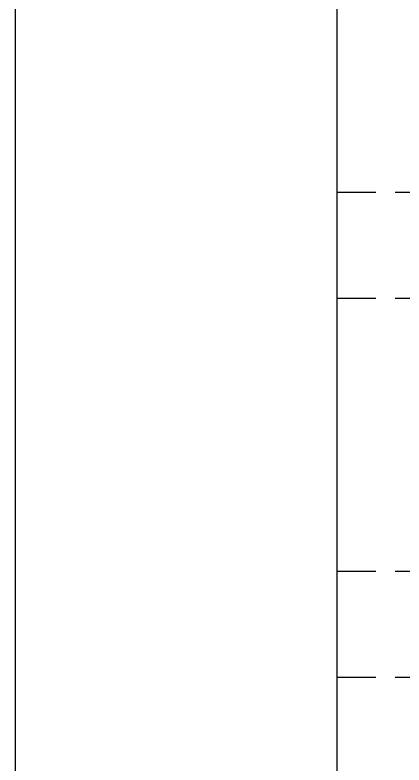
# Model space of a CAD drawing. Header units: millimetres. Extents: x -2573 to 2942, y -1220 to 2800.
# Drawn here: x 0 to 128.2, y 1743.6 to 1990.9 of the extents above; entities that cross this region are included whole.
import ezdxf

# ---------------------------------------------------------------- set-up
doc = ezdxf.new("R2010")
doc.units = ezdxf.units.MM
doc.linetypes.add('DASHED', pattern=[19.05, 12.7, -6.35])
doc.layers.add('noprint', color=2, linetype='Continuous', true_color=0xffff00, plot=False)

msp = doc.modelspace()

# ---------------------------------------------------------------- linework, layer by layer
msp.add_line((0, 2800), (0, 0))
at = {"color": 0, "linetype": 'DASHED'}
for p, q in [((106.25, 1932.5), (856.25, 1932.5)), ((106.25, 1897.5), (856.25, 1897.5)), ((106.25, 1807.5), (856.25, 1807.5)), ((106.25, 1772.5), (856.25, 1772.5))]:
    msp.add_line(p, q, dxfattribs=at)
at = {"layer": 'noprint'}
msp.add_lwpolyline([(106.25, 1690), (106.25, 2140), (856.25, 2140), (856.25, 1690)], close=True, dxfattribs=at)

doc.saveas('drawing.dxf')
